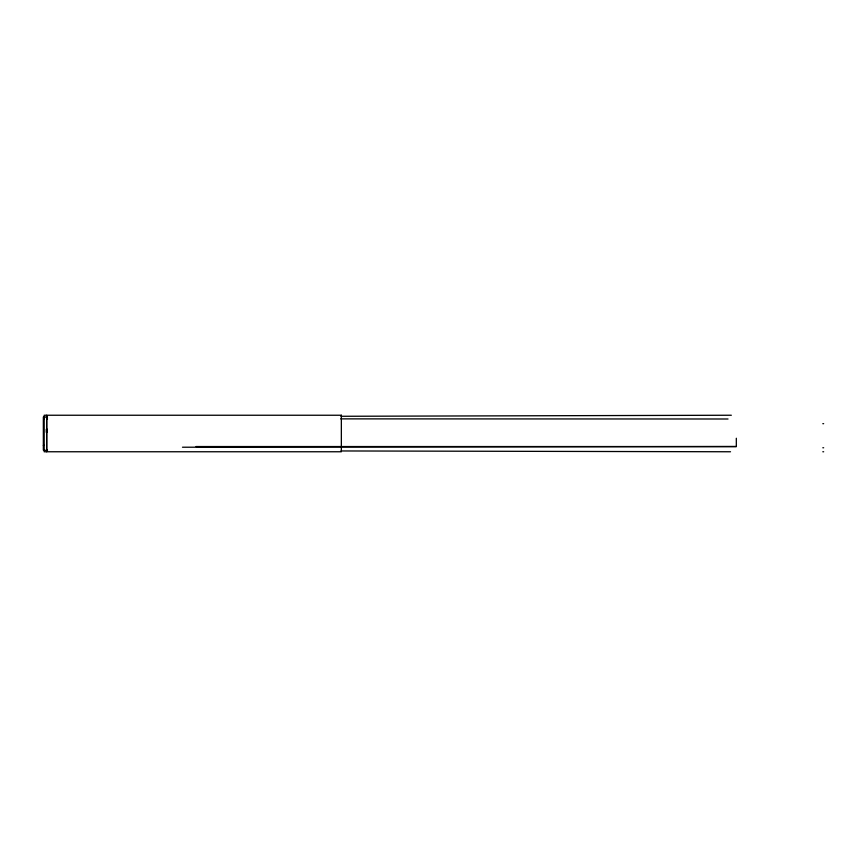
<?xml version="1.0" encoding="UTF-8"?>
<svg xmlns="http://www.w3.org/2000/svg" width="867" height="867" viewBox="0 0 867 867"><rect width="100%" height="100%" fill="white"/><g stroke="black" fill="none" stroke-linecap="round" stroke-linejoin="round"><path stroke-width="1.3" d="M46.59 418.544L46.59 415.965M46.666 432.059L46.666 450.352L47.501 450.363L44.184 450.352M46.666 429.447L46.666 417.471M44.184 419.01L44.195 417.06L47.501 417.06M340.991 416.279L731.336 415.239M182.482 447.22L736.321 446.548L736.321 438.247M340.731 418.869L728.02 418.999M46.666 419.108L47.501 419.108M822.816 423.681L823.65 423.681M43.35 445.378L44.184 445.378M196.018 446.548L736.321 446.548M822.816 447.762L823.65 447.762M44.184 450.114L43.35 450.114L43.35 416.994M822.816 451.761L823.65 451.761M340.991 450.959L730.513 451.761M46.666 415.239L46.666 451.761M341.349 415.239L44.184 415.239L44.184 451.761L341.349 451.761L341.349 415.239M47.197 429.382L46.276 429.382L46.276 432.319L47.197 432.319L47.197 429.382"/></g></svg>
